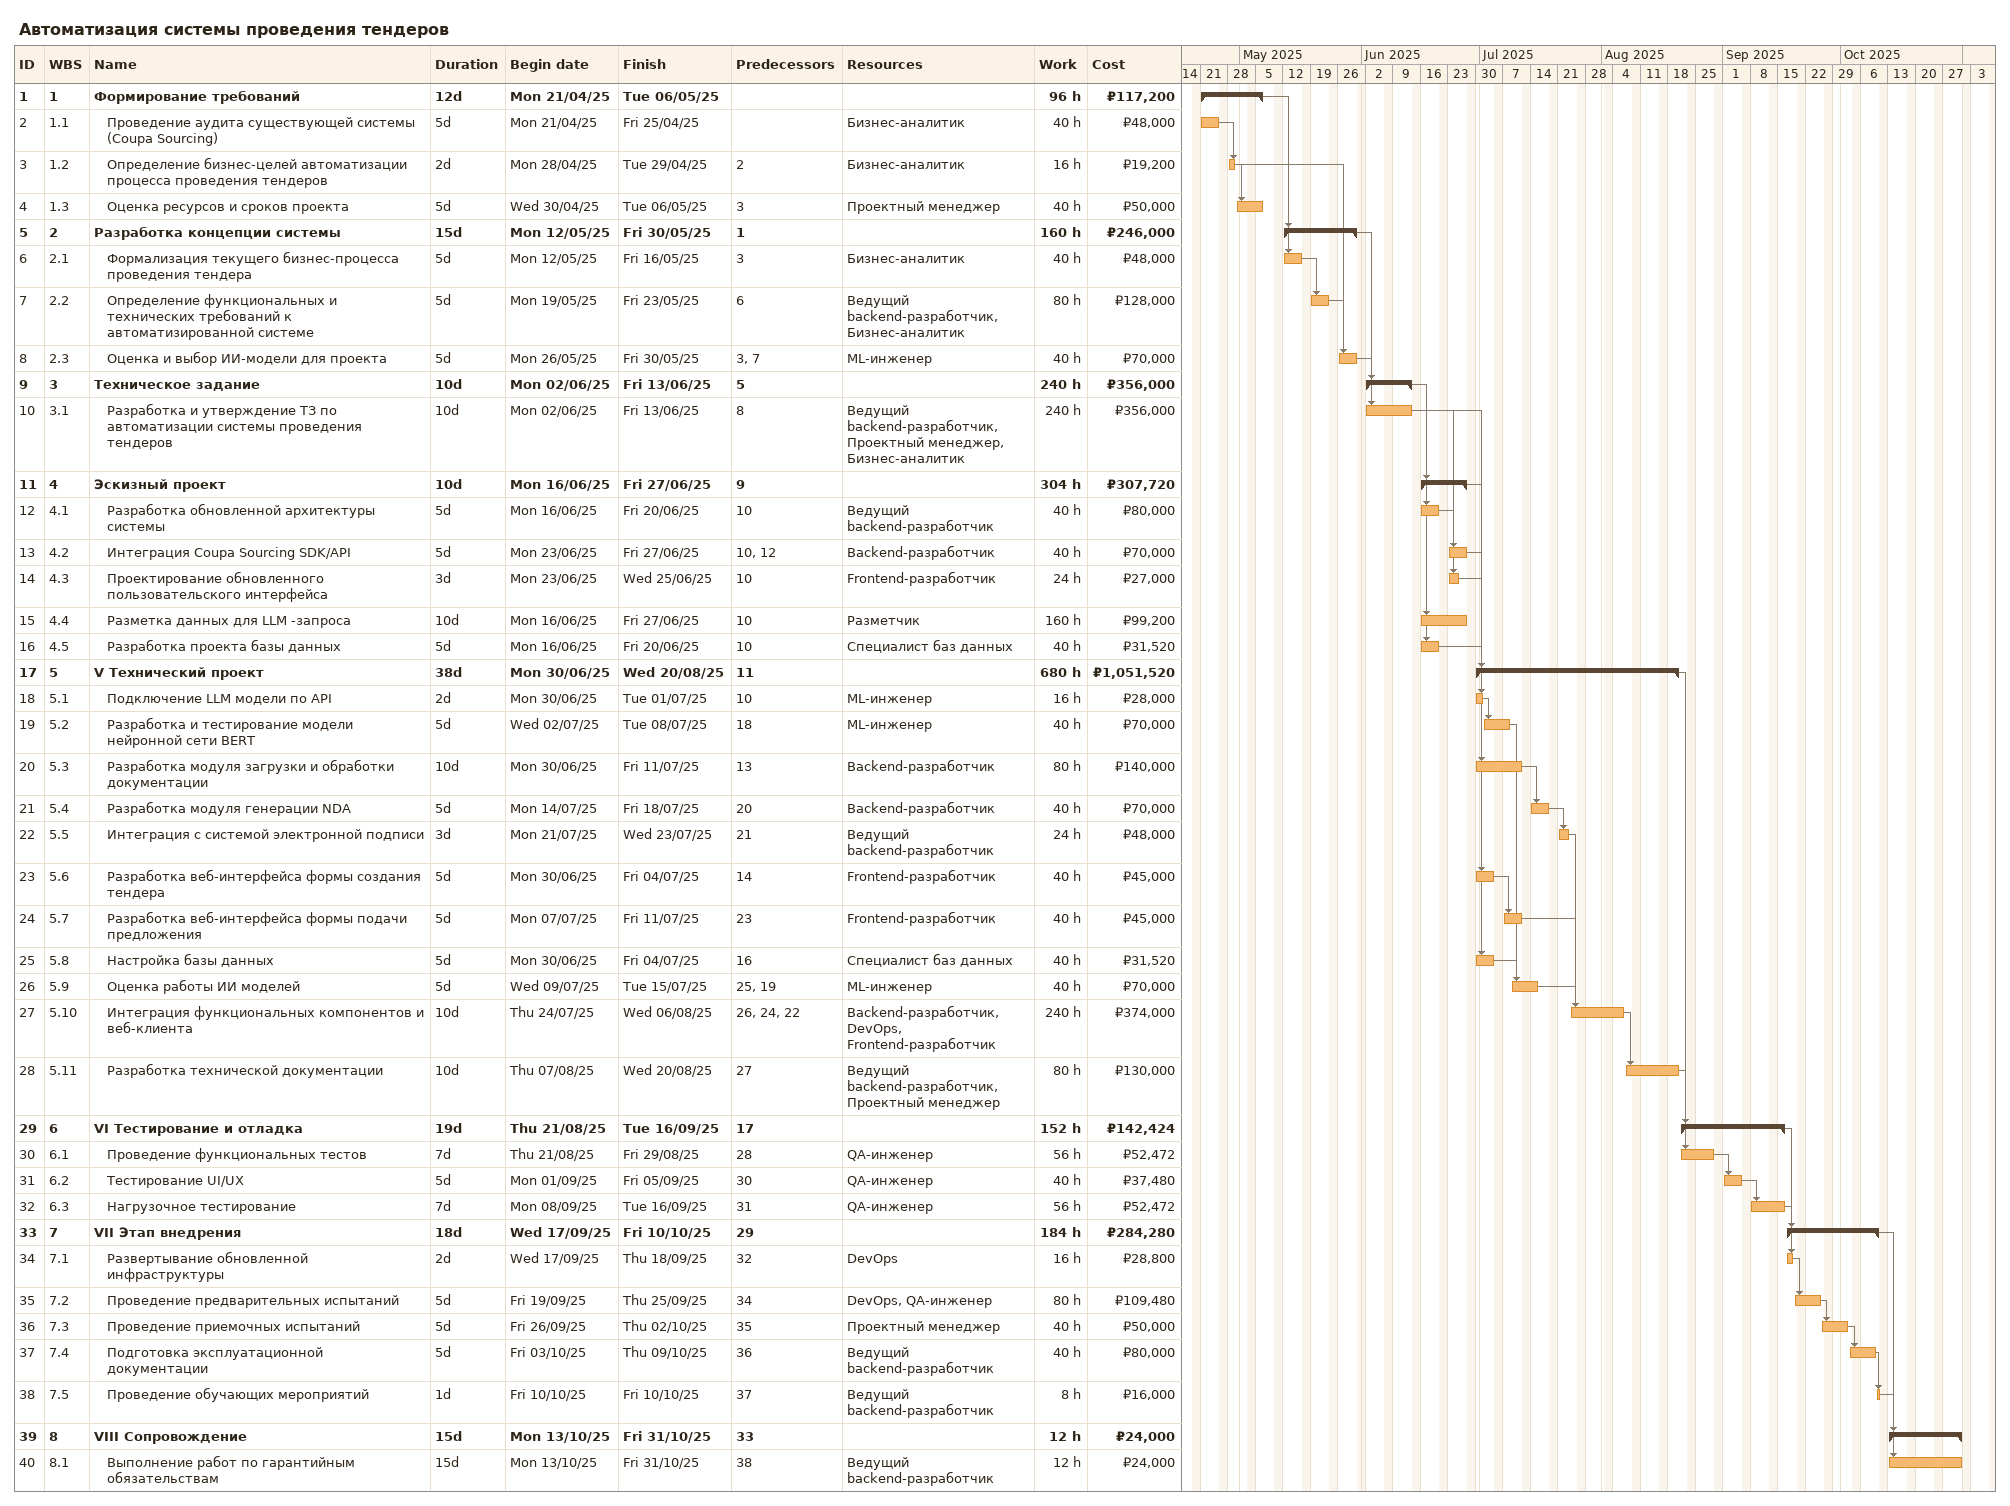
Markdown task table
Автоматизация системы проведения тендеров

| ID | WBS | Task | Duration | Start | Finish | Predecessors | Resources | Work (h) | Cost (₽) |
|---|---|---|---|---|---|---|---|---|---|
| 1 | 1 | **Формирование требований** | 12d | 2025-04-21 | 2025-05-06 |  |  | 96 | 117200 |
| 2 | 1.1 | Проведение аудита существующей системы (Coupa Sourcing) | 5d | 2025-04-21 | 2025-04-25 |  | Бизнес-аналитик | 40 | 48000 |
| 3 | 1.2 | Определение бизнес-целей автоматизации процесса проведения тендеров | 2d | 2025-04-28 | 2025-04-29 | 2 | Бизнес-аналитик | 16 | 19200 |
| 4 | 1.3 | Оценка ресурсов и сроков проекта | 5d | 2025-04-30 | 2025-05-06 | 3 | Проектный менеджер | 40 | 50000 |
| 5 | 2 | **Разработка концепции системы** | 15d | 2025-05-12 | 2025-05-30 | 1 |  | 160 | 246000 |
| 6 | 2.1 | Формализация текущего бизнес-процесса проведения тендера | 5d | 2025-05-12 | 2025-05-16 | 3 | Бизнес-аналитик | 40 | 48000 |
| 7 | 2.2 | Определение функциональных и технических требований к автоматизированной системе | 5d | 2025-05-19 | 2025-05-23 | 6 | Ведущий backend-разработчик, Бизнес-аналитик | 80 | 128000 |
| 8 | 2.3 | Оценка и выбор ИИ-модели для проекта | 5d | 2025-05-26 | 2025-05-30 | 3, 7 | ML-инженер | 40 | 70000 |
| 9 | 3 | **Техническое задание** | 10d | 2025-06-02 | 2025-06-13 | 5 |  | 240 | 356000 |
| 10 | 3.1 | Разработка и утверждение ТЗ по автоматизации системы проведения тендеров | 10d | 2025-06-02 | 2025-06-13 | 8 | Ведущий backend-разработчик, Проектный менеджер, Бизнес-аналитик | 240 | 356000 |
| 11 | 4 | **Эскизный проект** | 10d | 2025-06-16 | 2025-06-27 | 9 |  | 304 | 307720 |
| 12 | 4.1 | Разработка обновленной архитектуры системы | 5d | 2025-06-16 | 2025-06-20 | 10 | Ведущий backend-разработчик | 40 | 80000 |
| 13 | 4.2 | Интеграция Coupa Sourcing SDK/API | 5d | 2025-06-23 | 2025-06-27 | 10, 12 | Backend-разработчик | 40 | 70000 |
| 14 | 4.3 | Проектирование обновленного пользовательского интерфейса | 3d | 2025-06-23 | 2025-06-25 | 10 | Frontend-разработчик | 24 | 27000 |
| 15 | 4.4 | Разметка данных для LLM -запроса | 10d | 2025-06-16 | 2025-06-27 | 10 | Разметчик | 160 | 99200 |
| 16 | 4.5 | Разработка проекта базы данных | 5d | 2025-06-16 | 2025-06-20 | 10 | Специалист баз данных | 40 | 31520 |
| 17 | 5 | **V Технический проект** | 38d | 2025-06-30 | 2025-08-20 | 11 |  | 680 | 1051520 |
| 18 | 5.1 | Подключение LLM модели по API | 2d | 2025-06-30 | 2025-07-01 | 10 | ML-инженер | 16 | 28000 |
| 19 | 5.2 | Разработка и тестирование модели нейронной сети BERT | 5d | 2025-07-02 | 2025-07-08 | 18 | ML-инженер | 40 | 70000 |
| 20 | 5.3 | Разработка модуля загрузки и обработки документации | 10d | 2025-06-30 | 2025-07-11 | 13 | Backend-разработчик | 80 | 140000 |
| 21 | 5.4 | Разработка модуля генерации NDA | 5d | 2025-07-14 | 2025-07-18 | 20 | Backend-разработчик | 40 | 70000 |
| 22 | 5.5 | Интеграция с системой электронной подписи | 3d | 2025-07-21 | 2025-07-23 | 21 | Ведущий backend-разработчик | 24 | 48000 |
| 23 | 5.6 | Разработка веб-интерфейса формы создания тендера | 5d | 2025-06-30 | 2025-07-04 | 14 | Frontend-разработчик | 40 | 45000 |
| 24 | 5.7 | Разработка веб-интерфейса формы подачи предложения | 5d | 2025-07-07 | 2025-07-11 | 23 | Frontend-разработчик | 40 | 45000 |
| 25 | 5.8 | Настройка базы данных | 5d | 2025-06-30 | 2025-07-04 | 16 | Специалист баз данных | 40 | 31520 |
| 26 | 5.9 | Оценка работы ИИ моделей | 5d | 2025-07-09 | 2025-07-15 | 25, 19 | ML-инженер | 40 | 70000 |
| 27 | 5.10 | Интеграция функциональных компонентов и веб-клиента | 10d | 2025-07-24 | 2025-08-06 | 26, 24, 22 | Backend-разработчик, DevOps, Frontend-разработчик | 240 | 374000 |
| 28 | 5.11 | Разработка технической документации | 10d | 2025-08-07 | 2025-08-20 | 27 | Ведущий backend-разработчик, Проектный менеджер | 80 | 130000 |
| 29 | 6 | **VI Тестирование и отладка** | 19d | 2025-08-21 | 2025-09-16 | 17 |  | 152 | 142424 |
| 30 | 6.1 | Проведение функциональных тестов | 7d | 2025-08-21 | 2025-08-29 | 28 | QA-инженер | 56 | 52472 |
| 31 | 6.2 | Тестирование UI/UX | 5d | 2025-09-01 | 2025-09-05 | 30 | QA-инженер | 40 | 37480 |
| 32 | 6.3 | Нагрузочное тестирование | 7d | 2025-09-08 | 2025-09-16 | 31 | QA-инженер | 56 | 52472 |
| 33 | 7 | **VII Этап внедрения** | 18d | 2025-09-17 | 2025-10-10 | 29 |  | 184 | 284280 |
| 34 | 7.1 | Развертывание обновленной инфраструктуры | 2d | 2025-09-17 | 2025-09-18 | 32 | DevOps | 16 | 28800 |
| 35 | 7.2 | Проведение предварительных испытаний | 5d | 2025-09-19 | 2025-09-25 | 34 | DevOps, QA-инженер | 80 | 109480 |
| 36 | 7.3 | Проведение приемочных испытаний | 5d | 2025-09-26 | 2025-10-02 | 35 | Проектный менеджер | 40 | 50000 |
| 37 | 7.4 | Подготовка эксплуатационной документации | 5d | 2025-10-03 | 2025-10-09 | 36 | Ведущий backend-разработчик | 40 | 80000 |
| 38 | 7.5 | Проведение обучающих мероприятий | 1d | 2025-10-10 | 2025-10-10 | 37 | Ведущий backend-разработчик | 8 | 16000 |
| 39 | 8 | **VIII Сопровождение** | 15d | 2025-10-13 | 2025-10-31 | 33 |  | 12 | 24000 |
| 40 | 8.1 | Выполнение работ по гарантийным обязательствам | 15d | 2025-10-13 | 2025-10-31 | 38 | Ведущий backend-разработчик | 12 | 24000 |
